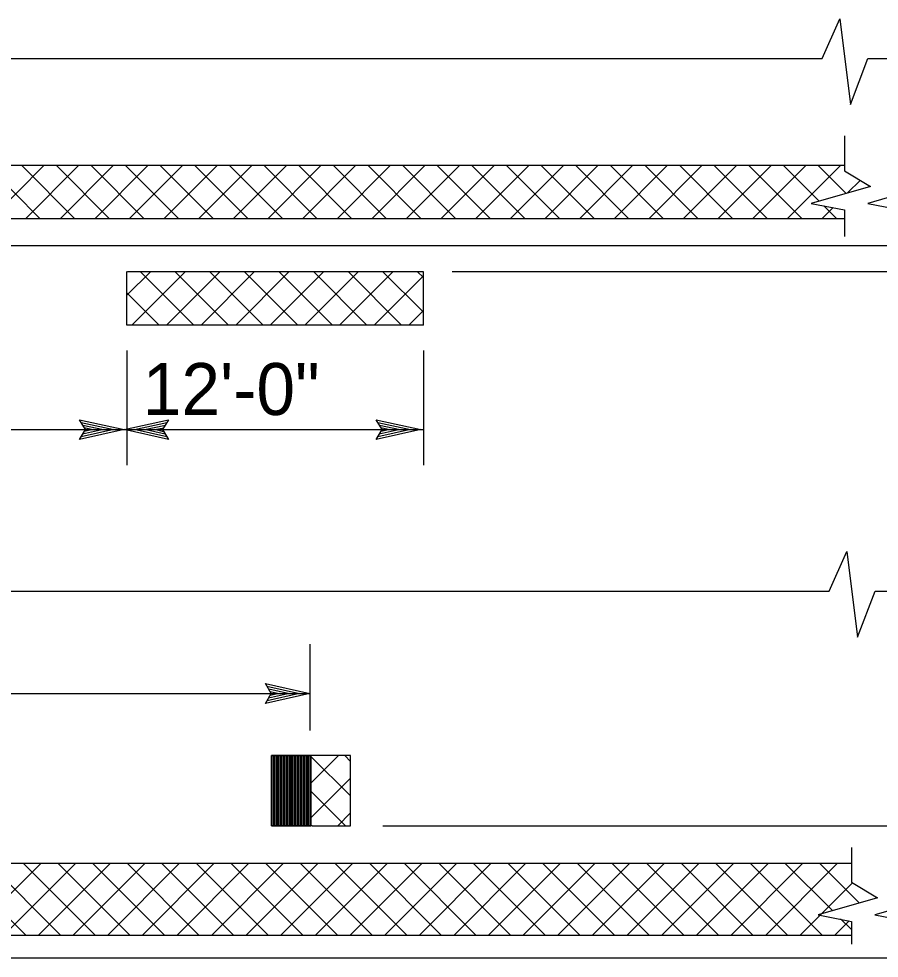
# Model space of a CAD drawing. Extents: x -893 to 867, y -474 to 712.
# Drawn here: x 583.3 to 699.2, y 208.5 to 335.1 of the extents above; entities that cross this region are included whole.
import ezdxf

# ---------------------------------------------------------------- set-up
doc = ezdxf.new("R2010")
doc.units = 0
for name, color, linetype in [('56 Stage 3 Anno', 7, 'Continuous'), ('57 Undefined', 7, 'Continuous'), ('60 Nongeo Data', 7, 'Continuous')]:
    doc.layers.add(name, color=color, linetype=linetype)

msp = doc.modelspace()

# ---------------------------------------------------------------- linework, layer by layer
at = {"layer": '56 Stage 3 Anno'}
for p, q in [((691.54, 329.71), (693.92, 335.08)), ((693.92, 335.08), (695.36, 323.54)), ((437.69, 329.71), (691.54, 329.71)), ((695.36, 323.54), (697.72, 329.71)), ((697.72, 329.71), (711.88, 329.71)), ((641.69, 301.03), (728.92, 301.03)), ((597.86, 290.41), (597.86, 274.97)), ((637.81, 290.41), (637.81, 274.97)), ((592.27, 279.74), (591.47, 281.08)), ((591.47, 281.08), (591.47, 281.08)), ((591.47, 281.08), (597.47, 279.74)), ((592.27, 279.74), (591.47, 281.08)), ((591.47, 281.08), (591.47, 281.08)), ((591.47, 281.08), (597.47, 279.74)), ((597.47, 279.74), (603.47, 281.07)), ((597.47, 279.74), (603.47, 281.07)), ((603.47, 281.07), (602.67, 279.74)), ((603.47, 281.07), (602.67, 279.74)), ((603.47, 281.07), (603.47, 281.07)), ((603.47, 281.07), (603.47, 281.07)), ((632.25, 279.74), (631.45, 281.08)), ((631.45, 281.08), (631.45, 281.08)), ((631.45, 281.08), (637.45, 279.74)), ((632.25, 279.74), (631.45, 281.08)), ((631.45, 281.08), (631.45, 281.08)), ((631.45, 281.08), (637.45, 279.74)), ((477.77, 279.74), (597.86, 279.74)), ((597.47, 279.74), (591.47, 278.41)), ((591.47, 278.41), (592.27, 279.74)), ((597.47, 279.74), (591.47, 278.41)), ((591.47, 278.41), (592.27, 279.74)), ((591.68, 280.72), (596.09, 279.74)), ((591.68, 280.72), (596.09, 279.74)), ((596.08, 279.74), (591.7, 278.77)), ((596.08, 279.74), (591.7, 278.77)), ((594.7, 279.74), (591.88, 279.12)), ((594.7, 279.74), (591.88, 279.12)), ((591.92, 280.36), (594.7, 279.74)), ((591.92, 280.36), (594.7, 279.74)), ((592.09, 280.02), (593.32, 279.74)), ((592.09, 280.02), (593.32, 279.74)), ((593.32, 279.74), (592.11, 279.48)), ((593.32, 279.74), (592.11, 279.48)), ((603.47, 278.4), (597.47, 279.74)), ((597.47, 279.74), (597.47, 279.74)), ((603.47, 278.4), (597.47, 279.74)), ((597.47, 279.74), (597.47, 279.74)), ((597.47, 279.74), (597.47, 279.74)), ((597.47, 279.74), (597.47, 279.74)), ((597.86, 279.74), (637.81, 279.74)), ((603.25, 278.76), (598.85, 279.74)), ((603.25, 278.76), (598.85, 279.74)), ((598.86, 279.74), (603.23, 280.71)), ((598.86, 279.74), (603.23, 280.71)), ((600.23, 279.74), (603.05, 280.36)), ((600.23, 279.74), (603.05, 280.36)), ((603.02, 279.12), (600.23, 279.74)), ((603.02, 279.12), (600.23, 279.74)), ((601.61, 279.74), (602.82, 280)), ((601.61, 279.74), (602.82, 280)), ((602.84, 279.46), (601.61, 279.74)), ((602.84, 279.46), (601.61, 279.74)), ((602.67, 279.74), (603.47, 278.4)), ((602.67, 279.74), (603.47, 278.4)), ((637.45, 279.74), (631.45, 278.41)), ((631.45, 278.41), (632.25, 279.74)), ((637.45, 279.74), (631.45, 278.41)), ((631.45, 278.41), (632.25, 279.74)), ((631.67, 280.72), (636.07, 279.74)), ((631.67, 280.72), (636.07, 279.74)), ((636.06, 279.74), (631.68, 278.77)), ((636.06, 279.74), (631.68, 278.77)), ((634.69, 279.74), (631.86, 279.12)), ((634.69, 279.74), (631.86, 279.12)), ((631.9, 280.36), (634.69, 279.74)), ((631.9, 280.36), (634.69, 279.74)), ((632.07, 280.02), (633.3, 279.74)), ((632.07, 280.02), (633.3, 279.74)), ((633.3, 279.74), (632.1, 279.48)), ((633.3, 279.74), (632.1, 279.48)), ((637.45, 279.74), (637.45, 279.74)), ((637.45, 279.74), (637.45, 279.74)), ((591.47, 278.41), (591.47, 278.41)), ((591.47, 278.41), (591.47, 278.41)), ((603.47, 278.4), (603.47, 278.4)), ((603.47, 278.4), (603.47, 278.4)), ((631.45, 278.41), (631.45, 278.41)), ((631.45, 278.41), (631.45, 278.41)), ((692.49, 257.97), (694.87, 263.34)), ((694.87, 263.34), (696.31, 251.8)), ((441.66, 257.97), (692.49, 257.97)), ((696.31, 251.8), (698.68, 257.97)), ((698.68, 257.97), (712.6, 257.97)), ((622.51, 250.86), (622.51, 239.2)), ((617.31, 244.2), (616.51, 245.54)), ((616.51, 245.54), (616.51, 245.54)), ((616.51, 245.54), (622.51, 244.2)), ((616.73, 245.18), (621.13, 244.2)), ((619.75, 244.2), (616.92, 243.57)), ((616.96, 244.82), (619.75, 244.2)), ((617.14, 244.48), (618.37, 244.2)), ((618.37, 244.2), (617.16, 243.93)), ((532.02, 244.2), (622.51, 244.2)), ((622.51, 244.2), (616.51, 242.87)), ((616.51, 242.87), (617.31, 244.2)), ((621.12, 244.19), (616.74, 243.23)), ((622.51, 244.2), (622.51, 244.2)), ((616.51, 242.87), (616.51, 242.87)), ((632.36, 226.39), (710.72, 226.39))]:
    msp.add_line(p, q, dxfattribs=at)
at = {"layer": '60 Nongeo Data'}
for p, q in [((694.55, 319.29), (694.55, 314.62)), ((694.55, 315.3), (437.69, 315.3)), ((694.55, 314.62), (698.08, 312.5)), ((698.08, 312.5), (690.07, 310.21)), ((705.69, 312.5), (697.69, 310.21)), ((690.07, 310.21), (694.55, 309.35)), ((697.69, 310.21), (702.17, 309.35)), ((694.55, 309.35), (694.55, 305.76)), ((694.55, 308.14), (437.69, 308.14)), ((437.69, 304.52), (773.91, 304.52)), ((597.86, 293.82), (597.86, 301.04)), ((597.92, 301.03), (637.76, 301.03)), ((637.76, 301.03), (637.76, 293.82)), ((637.81, 293.82), (597.86, 293.82)), ((617.33, 226.39), (617.33, 235.83)), ((617.33, 235.83), (622.51, 235.83)), ((627.99, 235.83), (622.51, 235.83)), ((622.66, 235.83), (622.66, 226.39)), ((627.99, 226.39), (627.99, 235.83)), ((622.81, 226.39), (617.33, 226.39)), ((622.81, 226.39), (627.99, 226.39)), ((695.5, 223.45), (695.5, 218.78)), ((436.31, 221.36), (695.5, 221.36)), ((436.31, 221.36), (695.5, 221.36)), ((695.5, 218.78), (699.03, 216.66)), ((699.03, 216.66), (691.02, 214.38)), ((706.65, 216.66), (698.64, 214.38)), ((691.02, 214.38), (695.5, 213.51)), ((698.64, 214.38), (703.12, 213.51)), ((695.5, 213.51), (695.5, 210.44)), ((695.49, 211.62), (436.31, 211.62)), ((695.5, 211.62), (436.31, 211.62)), ((773.91, 208.55), (435.73, 208.55))]:
    msp.add_line(p, q, dxfattribs=at)
for points in [[(586.18, 308.14), (579.02, 315.3)], [(579.51, 308.14), (586.67, 315.3)], [(590.84, 308.14), (583.68, 315.3)], [(584.17, 308.14), (591.34, 315.3)], [(595.51, 308.14), (588.35, 315.3)], [(588.84, 308.14), (596, 315.3)], [(600.18, 308.14), (593.02, 315.3)], [(593.51, 308.14), (600.67, 315.3)], [(604.84, 308.14), (597.68, 315.3)], [(598.17, 308.14), (605.34, 315.3)], [(609.51, 308.14), (602.35, 315.3)], [(602.84, 308.14), (610, 315.3)], [(614.18, 308.14), (607.02, 315.3)], [(607.51, 308.14), (614.67, 315.3)], [(618.85, 308.14), (611.68, 315.3)], [(612.18, 308.14), (619.34, 315.3)], [(623.51, 308.14), (616.35, 315.3)], [(616.84, 308.14), (624, 315.3)], [(628.18, 308.14), (621.02, 315.3)], [(621.51, 308.14), (628.67, 315.3)], [(632.85, 308.14), (625.68, 315.3)], [(626.18, 308.14), (633.34, 315.3)], [(637.51, 308.14), (630.35, 315.3)], [(630.84, 308.14), (638, 315.3)], [(642.18, 308.14), (635.02, 315.3)], [(635.51, 308.14), (642.67, 315.3)], [(646.85, 308.14), (639.68, 315.3)], [(640.18, 308.14), (647.34, 315.3)], [(651.51, 308.14), (644.35, 315.3)], [(644.84, 308.14), (652, 315.3)], [(656.18, 308.14), (649.02, 315.3)], [(649.51, 308.14), (656.67, 315.3)], [(660.85, 308.14), (653.69, 315.3)], [(654.18, 308.14), (661.34, 315.3)], [(665.51, 308.14), (658.35, 315.3)], [(658.84, 308.14), (666.01, 315.3)], [(670.18, 308.14), (663.02, 315.3)], [(663.51, 308.14), (670.67, 315.3)], [(674.85, 308.14), (667.69, 315.3)], [(668.18, 308.14), (675.34, 315.3)], [(679.51, 308.14), (672.35, 315.3)], [(672.84, 308.14), (680.01, 315.3)], [(684.18, 308.14), (677.02, 315.3)], [(677.51, 308.14), (684.67, 315.3)], [(688.85, 308.14), (681.69, 315.3)], [(682.18, 308.14), (689.34, 315.3)], [(691.14, 310.52), (686.35, 315.3)], [(686.85, 308.14), (694.01, 315.3)], [(694.77, 311.55), (691.02, 315.3)], [(694.99, 311.62), (696.7, 313.33)], [(691.51, 308.14), (693.02, 309.64)], [(693.51, 308.14), (691.77, 309.89)], [(597.86, 297.83), (601.06, 301.04)], [(598.51, 293.82), (605.73, 301.04)], [(606.87, 293.82), (599.65, 301.04)], [(603.18, 293.82), (610.4, 301.04)], [(611.53, 293.82), (604.31, 301.04)], [(607.84, 293.82), (615.06, 301.04)], [(616.2, 293.82), (608.98, 301.04)], [(612.51, 293.82), (619.73, 301.04)], [(620.87, 293.82), (613.65, 301.04)], [(617.18, 293.82), (624.4, 301.04)], [(625.54, 293.82), (618.31, 301.04)], [(621.84, 293.82), (629.06, 301.04)], [(630.2, 293.82), (622.98, 301.04)], [(626.51, 293.82), (633.73, 301.04)], [(634.87, 293.82), (627.65, 301.04)], [(631.18, 293.82), (637.81, 300.45)], [(637.81, 295.55), (632.32, 301.04)], [(637.81, 300.22), (636.98, 301.04)], [(602.2, 293.82), (597.86, 298.16)], [(635.84, 293.82), (637.81, 295.78)], [(617.33, 235.77), (617.39, 235.83)], [(617.39, 226.39), (617.39, 235.83)], [(617.59, 226.39), (617.59, 235.83)], [(617.79, 226.39), (617.79, 235.83)], [(617.99, 226.39), (617.99, 235.83)], [(618.19, 226.39), (618.19, 235.83)], [(618.39, 226.39), (618.39, 235.83)], [(618.59, 226.39), (618.59, 235.83)], [(618.79, 226.39), (618.79, 235.83)], [(618.99, 226.39), (618.99, 235.83)], [(619.19, 226.39), (619.19, 235.83)], [(619.39, 226.39), (619.39, 235.83)], [(619.59, 226.39), (619.59, 235.83)], [(619.79, 226.39), (619.79, 235.83)], [(619.99, 226.39), (619.99, 235.83)], [(620.19, 226.39), (620.19, 235.83)], [(620.39, 226.39), (620.39, 235.83)], [(620.59, 226.39), (620.59, 235.83)], [(620.79, 226.39), (620.79, 235.83)], [(620.99, 226.39), (620.99, 235.83)], [(621.19, 226.39), (621.19, 235.83)], [(621.39, 226.39), (621.39, 235.83)], [(621.59, 226.39), (621.59, 235.83)], [(621.79, 226.39), (621.79, 235.83)], [(621.99, 226.39), (621.99, 235.83)], [(622.19, 226.39), (622.19, 235.83)], [(622.39, 226.39), (622.39, 235.83)], [(622.55, 235.83), (622.55, 235.83)], [(622.59, 226.39), (622.59, 235.83)], [(622.66, 232.13), (626.37, 235.83)], [(627.99, 230.4), (622.66, 235.73)], [(627.99, 235.06), (627.22, 235.83)], [(622.66, 227.46), (627.99, 232.79)], [(627.32, 226.39), (622.66, 231.06)], [(626.26, 226.39), (627.99, 228.12)], [(622.66, 226.39), (622.66, 226.39)], [(584.27, 211.62), (574.53, 221.36)], [(576.56, 211.62), (586.3, 221.36)], [(588.94, 211.62), (579.2, 221.36)], [(581.22, 211.62), (590.96, 221.36)], [(593.6, 211.62), (583.87, 221.36)], [(585.89, 211.62), (595.63, 221.36)], [(598.27, 211.62), (588.53, 221.36)], [(590.56, 211.62), (600.3, 221.36)], [(602.94, 211.62), (593.2, 221.36)], [(595.23, 211.62), (604.96, 221.36)], [(607.6, 211.62), (597.87, 221.36)], [(599.89, 211.62), (609.63, 221.36)], [(612.27, 211.62), (602.53, 221.36)], [(604.56, 211.62), (614.3, 221.36)], [(616.94, 211.62), (607.2, 221.36)], [(609.23, 211.62), (618.96, 221.36)], [(621.6, 211.62), (611.87, 221.36)], [(613.89, 211.62), (623.63, 221.36)], [(626.27, 211.62), (616.53, 221.36)], [(618.56, 211.62), (628.3, 221.36)], [(630.94, 211.62), (621.2, 221.36)], [(623.23, 211.62), (632.96, 221.36)], [(635.61, 211.62), (625.87, 221.36)], [(627.89, 211.62), (637.63, 221.36)], [(640.27, 211.62), (630.53, 221.36)], [(632.56, 211.62), (642.3, 221.36)], [(644.94, 211.62), (635.2, 221.36)], [(637.23, 211.62), (646.96, 221.36)], [(649.61, 211.62), (639.87, 221.36)], [(641.89, 211.62), (651.63, 221.36)], [(654.27, 211.62), (644.54, 221.36)], [(646.56, 211.62), (656.3, 221.36)], [(658.94, 211.62), (649.2, 221.36)], [(651.23, 211.62), (660.97, 221.36)], [(663.61, 211.62), (653.87, 221.36)], [(655.89, 211.62), (665.63, 221.36)], [(668.27, 211.62), (658.54, 221.36)], [(660.56, 211.62), (670.3, 221.36)], [(672.94, 211.62), (663.2, 221.36)], [(665.23, 211.62), (674.97, 221.36)], [(677.61, 211.62), (667.87, 221.36)], [(669.9, 211.62), (679.63, 221.36)], [(682.27, 211.62), (672.54, 221.36)], [(674.56, 211.62), (684.3, 221.36)], [(686.94, 211.62), (677.2, 221.36)], [(679.23, 211.62), (688.97, 221.36)], [(691.61, 211.62), (681.87, 221.36)], [(683.9, 211.62), (693.63, 221.36)], [(692.98, 214.92), (686.54, 221.36)], [(696.55, 216.01), (691.2, 221.36)], [(688.56, 211.62), (695.64, 218.69)], [(695.49, 212.4), (694.03, 213.86)], [(693.23, 211.62), (695.19, 213.58)]]:
    msp.add_lwpolyline(points, dxfattribs=at)
msp.add_lwpolyline([(617.33, 235.83), (617.33, 226.39), (622.66, 226.39), (622.66, 235.83)], close=True, dxfattribs=at)

# ---------------------------------------------------------------- texts
at = {"layer": '57 Undefined'}
msp.add_text('12\'-0"', height=7, dxfattribs=at).set_placement((599.99, 281.71))

doc.saveas('drawing.dxf')
